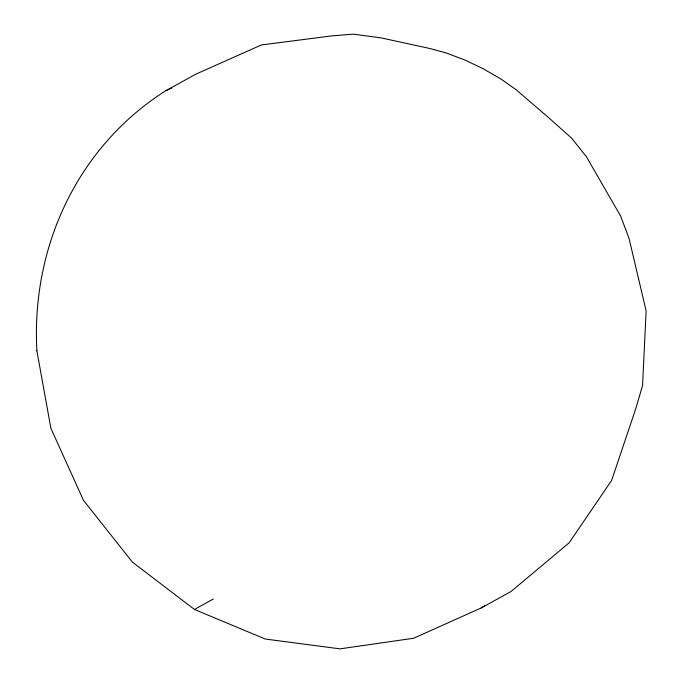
<?xml version="1.0" encoding="UTF-8"?>
<svg xmlns="http://www.w3.org/2000/svg" width="683" height="683" viewBox="0 0 683 683"><rect width="100%" height="100%" fill="white"/><g stroke="black" fill="none" stroke-linecap="round" stroke-linejoin="round"><path stroke-width="1.02" d="M36.873 350.772A307.094 286.271 61.1 0 1 166.02 90.608L195.867 74.14L261.376 44.958L332.408 35.806L353.342 34.15L381.148 37.898L429.368 48.391L446.349 53.001L464.747 59.967L483.325 68.812L500.81 78.929L516.006 89.635L548.517 117.578L571.458 137.983L586.415 156.723L620.591 215.965L629.017 238.307L646.135 310.936L642.558 385.477L635.907 408.229L611.652 480.388L569.05 542.908L511.021 591.512L481.174 607.972L413.659 638.255L340.006 648.85L265.235 639.023L194.442 609.458L132.451 562.16L83.488 500.357L50.884 428.258L36.865 350.772M194.442 609.458L213.361 599.025M166.02 90.6L171.8 88.005M484.708 605.693A307.094 286.271 61.1 0 1 481.165 607.964"/></g></svg>
